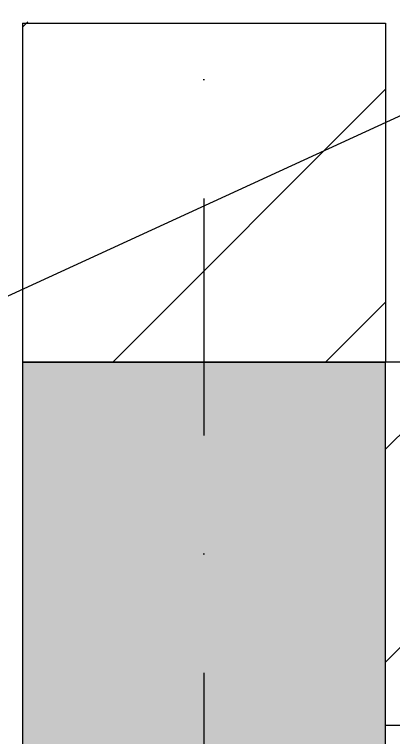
# Model space of a CAD drawing. Extents: x -437689 to -407696, y -55787 to -37037.
# Drawn here: x -435364.5 to -435244.5, y -41576.9 to -41348.1 of the extents above; entities that cross this region are included whole.
import ezdxf

# ---------------------------------------------------------------- set-up
doc = ezdxf.new("R2010")
doc.units = 0
doc.header["$LTSCALE"] = 150
doc.header["$MEASUREMENT"] = 0
doc.linetypes.add('DASHDOT', pattern=[1, 0.5, -0.25, 0, -0.25])
for name, color, linetype in [('COL', 2, 'CONTINUOUS'), ('DR', 6, 'CONTINUOUS'), ('GRID', 252, 'DASHDOT'), ('WALL', 7, 'CONTINUOUS')]:
    doc.layers.add(name, color=color, linetype=linetype)

msp = doc.modelspace()

# ---------------------------------------------------------------- linework, layer by layer
at = {"layer": 'COL'}
msp.add_line((-435362.04, -41458.08), (-435247.04, -41458.08), dxfattribs=at)
at = {"layer": 'COL', "const_width": 115}
msp.add_lwpolyline([(-435304.54, -41683.08), (-435304.54, -41458.08)], dxfattribs=at)
at = {"layer": 'COL'}
msp.add_lwpolyline([(-435362.04, -41458.08), (-435362.04, -41683.08), (-435362.04, -41683.08), (-435247.04, -41683.08), (-435247.04, -41458.08)], dxfattribs=at)
at = {"layer": 'DR', "linetype": 'CONTINUOUS', "ltscale": 900}
msp.add_lwpolyline([(-434999.07, -41268.31), (-435664.22, -41573.82), (-435764.76, -41573.82), (-435764.76, -41573.82)], dxfattribs=at)
at = {"layer": 'GRID'}
msp.add_line((-435304.54, -38254.18), (-435304.54, -43799.85), dxfattribs=at)
at = {"layer": 'WALL', "color": 9, "linetype": 'DASHDOT', "ltscale": 900}
for p, q in [((-435362.04, -41352.06), (-435360.35, -41350.37)), ((-435333.37, -41458.08), (-435247.04, -41371.76)), ((-435266.01, -41458.08), (-435247.04, -41439.11)), ((-435247.04, -41485.65), (-435219.48, -41458.08)), ((-435247.04, -41553), (-435198.29, -41504.25))]:
    msp.add_line(p, q, dxfattribs=at)
at = {"layer": 'WALL', "linetype": 'DASHDOT', "ltscale": 900}
for p, q in [((-435362.04, -41350.8), (-435362.04, -41385.58)), ((-435247.04, -41683.08), (-435247.04, -41573.08))]:
    msp.add_line(p, q, dxfattribs=at)
at = {"layer": 'WALL', "linetype": 'CONTINUOUS', "ltscale": 900}
msp.add_line((-435362.04, -41350.8), (-435247.04, -41350.8), dxfattribs=at)
at = {"layer": 'WALL'}
for p, q in [((-435362.04, -41350.8), (-435362.04, -42248.08)), ((-435198.29, -41458.08), (-435362.04, -41458.08)), ((-435198.29, -41573.08), (-435247.04, -41573.08))]:
    msp.add_line(p, q, dxfattribs=at)
at = {"layer": 'WALL', "linetype": 'CONTINUOUS'}
for q in [(-435247.04, -41458.08), (-435247.04, -41408.08)]:
    msp.add_line((-435247.04, -41350.8), q, dxfattribs=at)

doc.saveas('drawing.dxf')
